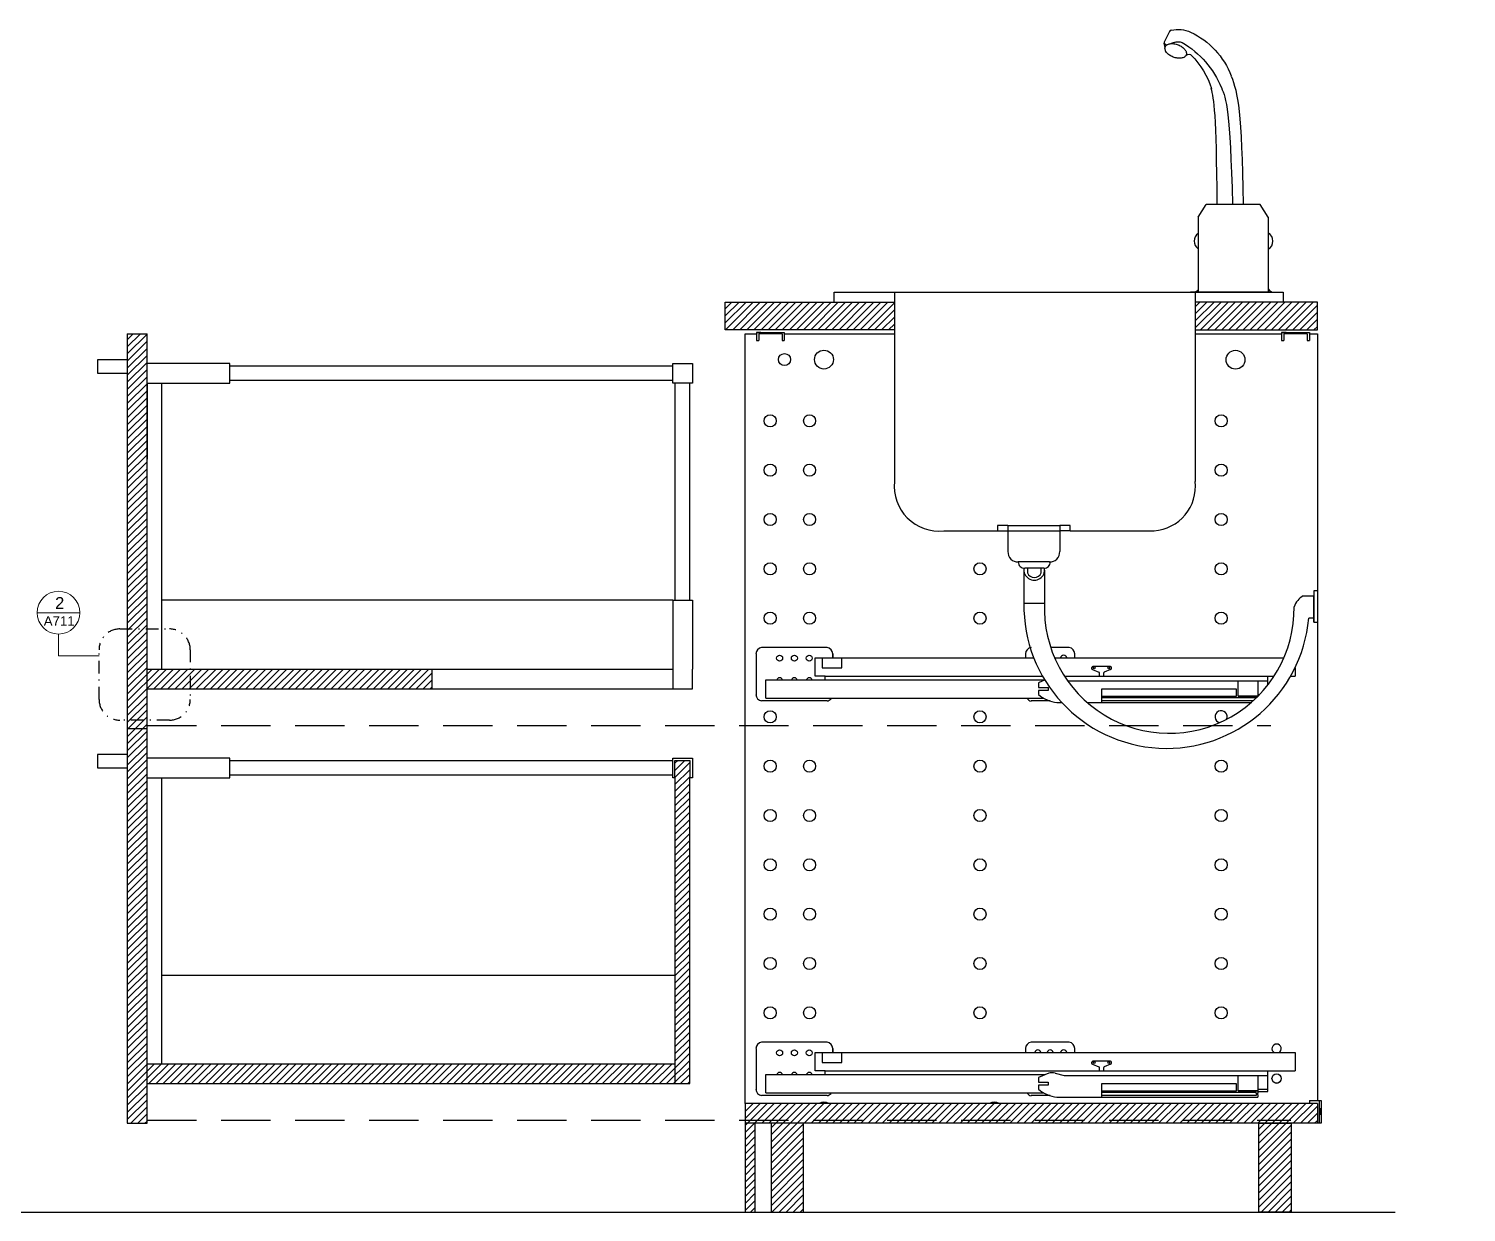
# Model space of a CAD drawing. Header units: millimetres. Extents: x -327 to 34504, y -289 to 580.
# Drawn here: x 938.1 to 1083.8, y 309.4 to 429.3 of the extents above; entities that cross this region are included whole.
import ezdxf
from ezdxf.enums import TextEntityAlignment as Align

# ---------------------------------------------------------------- set-up
doc = ezdxf.new("R2010")
doc.units = ezdxf.units.MM
doc.linetypes.add('TRATTEGGIATO', pattern=[0.75, 0.5, -0.25])
doc.linetypes.add('TRATTOPUNTO', pattern=[25.4, 12.7, -6.35, 0, -6.35])
doc.layers.add('A-ANNO-SYMB', color=3, linetype='Continuous', lineweight=15)
doc.layers.add('A-GLAZ-FULL', color=4, linetype='Continuous', lineweight=25)
for name, color, linetype in [('ARREDI SEZIONATI', 2, 'Continuous'), ('FINESTRE', 4, 'Continuous'), ('G-ANNO-LOGO', 3, 'Continuous'), ('linee sezionate', 4, 'Continuous'), ('prospetti', 2, 'Continuous'), ('simboli tratteggiati', 1, 'Continuous'), ('viti', 5, 'Continuous')]:
    doc.layers.add(name, color=color, linetype=linetype)
doc.styles.add('ARIAL', font='arial.ttf')
doc.styles.get("Standard").update_dxf_attribs({"font": 'arial.ttf'})

# ---------------------------------------------------------------- blocks, each defined once
blk = doc.blocks.new('DETAGLI')
at = {"layer": 'A-ANNO-SYMB', "linetype": 'Continuous'}
blk.add_line((486.66, 356.17), (504.76, 356.17), dxfattribs=at)
blk.add_circle((495.71, 356.17), 9.05, dxfattribs=at)
for tag, p in [('TAVOLA', (495.71, 362.76)), ('SEZIONE', (495.71, 354.67))]:
    blk.add_attdef(tag, text='', height=5, dxfattribs=at).set_placement(p, align=Align.TOP_CENTER)

msp = doc.modelspace()

# ---------------------------------------------------------------- hatches: boundary and pattern name
at = {"layer": 'G-ANNO-LOGO'}
h = msp.add_hatch(dxfattribs=at)
h.set_pattern_fill('ANSI31', color=256, scale=0.16)
h.paths.add_polyline_path([(1016.67, 318.43), (1013.38, 318.43), (1013.38, 309.41), (1016.67, 309.41)])
h.paths.add_polyline_path([(1011.74, 318.43), (1010.74, 318.43), (1010.74, 309.39), (1011.74, 309.39)])
h.paths.add_polyline_path([(1066.1, 318.42), (1062.82, 318.42), (1062.82, 309.41), (1066.1, 309.41)])
h.paths.add_polyline_path([(1068.74, 320.43), (1067.94, 320.43), (1010.74, 320.43), (1010.74, 318.43), (1011.74, 318.43), (1068.74, 318.43)])
h.paths.add_polyline_path([(1025.87, 401.63), (1019.76, 401.63), (1008.74, 401.63), (1008.74, 398.83), (1025.87, 398.83)])
h.paths.add_polyline_path([(1068.74, 401.63), (1060.49, 401.63), (1056.37, 401.63), (1056.37, 398.83), (1061, 398.83), (1068.74, 398.83)])
h.paths.add_polyline_path([(1184.9, 392.13), (1184.97, 392.29), (1184.97, 392.39), (1184.9, 392.39), (1184.9, 393.23), (1184.97, 393.39), (1184.97, 393.5), (1184.9, 393.5), (1184.9, 393.65), (1184.97, 393.65), (1184.97, 393.39), (1184.97, 393.08), (1184.91, 392.54), (1184.97, 392.54), (1184.97, 392.29), (1184.97, 391.97), (1184.91, 391.44), (1184.97, 391.44), (1184.97, 391.18), (1184.97, 390.87), (1184.9, 390.26), (1184.9, 391.02), (1184.97, 391.18), (1184.97, 391.29), (1184.9, 391.29)])
h.paths.add_polyline_path([(1185.2, 393.98), (1185.2, 395.38), (1186.6, 395.38), (1186.6, 393.98)])
h.paths.add_polyline_path([(1185.21, 355.38), (1186.61, 355.38), (1186.61, 353.98), (1185.21, 353.98)])
h.paths.add_polyline_path([(1242.7, 398.43), (1240.7, 398.43), (1240.7, 397.75), (1240.7, 393.89), (1240.7, 371.38), (1242.7, 371.38)])
h.paths.add_polyline_path([(1242.7, 371.38), (1240.7, 371.38), (1240.7, 360.07), (1242.7, 360.07)])
h.paths.add_polyline_path([(1242.7, 360.07), (1240.7, 360.07), (1240.7, 326.76), (1240.71, 326.76), (1240.71, 321.7), (1240.7, 318.43), (1242.7, 318.43)])
h.paths.add_polyline_path([(1239.06, 318.42), (1235.77, 318.42), (1235.77, 309.41), (1239.06, 309.41)])
h.paths.add_polyline_path([(1189.62, 318.43), (1186.34, 318.43), (1186.34, 309.41), (1189.62, 309.41)])
h.paths.add_polyline_path([(1240.7, 320.43), (1184.71, 320.43), (1184.7, 318.43), (1240.7, 318.43)])
h.paths.add_polyline_path([(1237.12, 324.68), (1188.3, 324.68), (1188.3, 322.68), (1237.12, 322.69)])
edge = h.paths.add_edge_path()
edge.add_line((1187.6, 326.93), (1187.2, 328.53))
edge.add_line((1187.2, 328.53), (1186.91, 330.67))
edge.add_line((1186.91, 330.67), (1185.01, 330.67))
edge.add_line((1185.01, 330.67), (1185.01, 322.67))
edge.add_line((1185.01, 322.67), (1185.21, 322.67))
edge.add_line((1185.21, 322.67), (1185.21, 325.43))
edge.add_arc((1185.53, 325.4), 0.318, 92.618, 174.2573, ccw=False)
edge.add_line((1185.51, 325.72), (1187.13, 325.72))
edge.add_arc((1186.94, 325.04), 0.701, 31.8058, 74.032, ccw=False)
edge.add_line((1187.54, 325.41), (1188, 324.67))
edge.add_line((1188, 324.67), (1188, 322.68))
edge.add_line((1188, 322.68), (1188.3, 322.68))
edge.add_line((1188.3, 322.68), (1188.3, 324.67))
edge.add_line((1188.3, 324.67), (1187.6, 326.93))
edge = h.paths.add_edge_path(flags=16)
edge.add_line((1186.94, 325.88), (1185.51, 325.88))
edge.add_arc((1185.53, 326.2), 0.318, 185.7427, 267.382, ccw=False)
edge.add_line((1185.21, 326.17), (1185.21, 329.87))
edge.add_arc((1185.85, 329.71), 0.658, 82.8301, 165.7375, ccw=False)
edge.add_arc((1185.97, 329.56), 0.81, 23.11, 92.9647, ccw=False)
edge.add_line((1186.72, 329.87), (1186.9, 328.53))
edge.add_line((1186.9, 328.53), (1187.24, 326.23))
edge.add_arc((1186.93, 326.2), 0.318, -87.382, 5.7427, ccw=False)
h = msp.add_hatch(dxfattribs=at)
h.set_pattern_fill('ANSI31', color=256, scale=0.16)
h.paths.add_polyline_path([(950.13, 398.43), (948.13, 398.43), (948.13, 378.43), (948.13, 358.43), (950.13, 358.43), (950.13, 378.43)])
h.paths.add_polyline_path([(979, 364.43), (950.13, 364.43), (950.13, 362.43), (979, 362.43)])
h.paths.add_polyline_path([(950.13, 358.43), (948.13, 358.43), (948.13, 338.43), (948.13, 318.43), (950.13, 318.43), (950.13, 338.43)])
h.paths.add_polyline_path([(1005.13, 353.43), (1005.13, 355.18), (1003.63, 355.18), (1003.63, 353.43), (1003.63, 322.43), (1005.13, 322.43)])
h.paths.add_polyline_path([(1003.63, 324.43), (950.13, 324.43), (950.13, 322.43), (1003.63, 322.43)])
h.paths.add_polyline_path([(874.67, 318.43), (871.38, 318.43), (871.38, 309.41), (874.67, 309.41)])

# ---------------------------------------------------------------- linework, layer by layer
for p, q in [((948.13, 358.43), (950.13, 358.43)), ((1067.49, 320.43), (1010.74, 320.43))]:
    msp.add_line(p, q)
for centre in [(1013.28, 369.61), (1017.28, 369.61), (1013.28, 359.61)]:
    msp.add_circle(centre, 0.614)
at = {"layer": 'A-ANNO-SYMB'}
for p, q in [((941.16, 367.98), (941.16, 365.78)), ((941.16, 365.78), (945.27, 365.78))]:
    msp.add_line(p, q, dxfattribs=at)
at = {"layer": 'A-GLAZ-FULL'}
msp.add_line((722.4, 309.39), (1076.63, 309.39), dxfattribs=at)
at = {"layer": 'ARREDI SEZIONATI'}
for p, q in [((1053.75, 429.06), (1053.21, 427.99)), ((1053.81, 429.16), (1053.75, 429.06)), ((1053.95, 429.2), (1053.81, 429.16)), ((1053.21, 427.99), (1053.22, 427.88)), ((1053.3, 427.44), (1053.22, 427.88)), ((1053.22, 427.88), (1053.29, 427.81)), ((1053.29, 427.81), (1053.45, 427.7)), ((1054.22, 427.94), (1053.91, 427.84)), ((1055.4, 426.6), (1055.51, 426.68)), ((1056.65, 410.23), (1057.46, 411.53)), ((1062.96, 411.53), (1057.46, 411.53)), ((1063.77, 410.23), (1062.96, 411.53)), ((1056.65, 410.23), (1056.65, 408.59)), ((1063.77, 410.23), (1063.77, 408.64)), ((1056.65, 408.59), (1056.66, 402.63)), ((1063.77, 408.64), (1063.77, 402.63)), ((1064.13, 402.63), (1055.9, 402.63)), ((1003.43, 371.43), (1003.43, 362.43)), ((1005.43, 371.43), (1005.43, 364.43)), ((979, 364.43), (1003.43, 364.43)), ((1005.43, 362.43), (1005.43, 364.43)), ((979, 362.43), (1005.43, 362.43))]:
    msp.add_line(p, q, dxfattribs=at)
for centre, radius, start, end in [((1057.23, 407.82), 0.966, 126.3747, 233.6743), ((1063.27, 407.82), 0.966, 300.9069, 59.0931), ((1051.63, 408.88), 7.83, 307.1776, 309.8896), ((1068.87, 408.88), 7.83, 229.3992, 232.8224)]:
    msp.add_arc(centre, radius, start, end, dxfattribs=at)
for points in [[(1053.95, 429.2), (1054.61, 429.34), (1055.28, 429.27), (1055.9, 429.01)], [(1055.9, 429.01), (1057.78, 428.1), (1059.26, 426.51), (1060.02, 424.56)], [(1053.3, 427.26), (1053.28, 427.36), (1053.3, 427.47), (1053.35, 427.56)], [(1053.3, 427.31), (1053.29, 427.35), (1053.29, 427.4), (1053.3, 427.44)], [(1053.4, 427.02), (1053.35, 427.1), (1053.31, 427.2), (1053.3, 427.31)], [(1053.35, 427.56), (1053.4, 427.64), (1053.48, 427.7), (1053.57, 427.74)], [(1053.66, 426.74), (1053.56, 426.82), (1053.48, 426.91), (1053.4, 427.02)], [(1053.57, 427.74), (1053.67, 427.79), (1053.79, 427.82), (1053.9, 427.83)], [(1053.9, 427.83), (1054.04, 427.84), (1054.18, 427.83), (1054.31, 427.8)], [(1054.22, 427.94), (1054.48, 428.06), (1054.79, 428.06), (1055.05, 427.94)], [(1054.31, 427.8), (1054.46, 427.77), (1054.6, 427.72), (1054.73, 427.66)], [(1054.73, 427.66), (1054.86, 427.6), (1054.99, 427.53), (1055.1, 427.44)], [(1055.05, 427.94), (1056.84, 426.88), (1058.23, 425.28), (1059.02, 423.36)], [(1055.1, 427.44), (1055.2, 427.36), (1055.29, 427.27), (1055.36, 427.16)], [(1055.36, 427.16), (1055.42, 427.08), (1055.45, 426.98), (1055.47, 426.88)], [(1055.47, 426.88), (1055.48, 426.79), (1055.46, 426.7), (1055.41, 426.62)], [(1054.03, 426.52), (1053.9, 426.58), (1053.77, 426.65), (1053.66, 426.74)], [(1054.45, 426.38), (1054.3, 426.41), (1054.16, 426.46), (1054.03, 426.52)], [(1054.86, 426.35), (1054.72, 426.34), (1054.58, 426.35), (1054.45, 426.38)], [(1055.2, 426.44), (1055.09, 426.39), (1054.98, 426.36), (1054.86, 426.35)], [(1055.41, 426.62), (1055.36, 426.54), (1055.28, 426.48), (1055.2, 426.44)], [(1055.5, 426.68), (1055.65, 426.79), (1055.86, 426.78), (1055.99, 426.64)], [(1055.99, 426.64), (1056.92, 425.7), (1057.62, 424.54), (1058.01, 423.27)], [(1060.02, 424.55), (1060.67, 422.82), (1061.08, 421.01), (1061.22, 411.53)], [(1057.94, 423.35), (1058.26, 422.14), (1058.47, 420.92), (1058.56, 411.53)], [(1059.02, 423.37), (1059.5, 422.26), (1059.88, 421.12), (1060.15, 411.53)]]:
    msp.add_open_spline(points, degree=3, dxfattribs=at)
at = {"layer": 'FINESTRE'}
for points in [[(1013.38, 318.43), (1013.38, 309.41), (1016.67, 309.41), (1016.67, 318.43)], [(1066.1, 318.42), (1066.1, 309.41), (1062.82, 309.41), (1062.82, 318.42)]]:
    msp.add_lwpolyline(points, close=True, dxfattribs=at)
at = {"layer": 'linee sezionate'}
for p, q in [((1019.76, 401.63), (1019.76, 402.63)), ((1019.76, 402.63), (1025.87, 402.63)), ((1025.87, 402.63), (1025.87, 383.45)), ((1056.37, 402.63), (1056.37, 383.45)), ((1056.37, 402.63), (1062, 402.63)), ((1062, 402.63), (1065.26, 402.63)), ((1065.26, 402.63), (1065.26, 401.63)), ((1008.74, 401.63), (1020.74, 401.63)), ((1008.74, 398.83), (1008.74, 401.63)), ((1019.76, 401.63), (1025.87, 401.63)), ((1061, 401.63), (1056.37, 401.63)), ((1068.74, 401.63), (1060.49, 401.63)), ((1068.74, 398.83), (1068.74, 401.63)), ((948.13, 398.43), (948.13, 378.43)), ((948.13, 398.43), (950.13, 398.43)), ((950.13, 378.43), (950.13, 398.43)), ((1025.87, 398.83), (1008.74, 398.83)), ((1056.37, 398.83), (1061, 398.83)), ((1060.39, 398.83), (1068.74, 398.83)), ((950.13, 393.43), (950.13, 385.73)), ((950.13, 378.73), (950.13, 393.13)), ((1036.33, 378.98), (1036.33, 378.45)), ((1037.38, 378.98), (1036.33, 378.98)), ((1037.38, 378.98), (1037.38, 376.35)), ((1043.68, 378.98), (1042.63, 378.98)), ((1042.63, 378.98), (1042.63, 376.35)), ((1043.68, 378.45), (1043.68, 378.98)), ((948.13, 378.43), (948.13, 358.43)), ((950.13, 358.43), (950.13, 378.43)), ((1030.87, 378.45), (1037.38, 378.45)), ((1036.33, 378.45), (1037.38, 378.45)), ((1043.68, 378.45), (1042.63, 378.45)), ((1043.68, 378.45), (1052.21, 378.45)), ((1041.58, 375.3), (1038.43, 375.3)), ((1039, 374.47), (1039, 371.14)), ((1041.02, 374.66), (1039.08, 374.66)), ((1040.05, 374.66), (1039.35, 374.66)), ((1039.35, 374.66), (1039.35, 374.19)), ((1040.75, 374.19), (1040.75, 374.66)), ((1041.09, 374.47), (1041.09, 371.14)), ((950.13, 358.73), (950.13, 373.13)), ((1067.31, 371.86), (1068.39, 371.86)), ((1068.74, 372.38), (1068.39, 372.38)), ((1068.39, 372.38), (1068.39, 369.2)), ((1068.39, 369.2), (1068.39, 371.86)), ((1039, 371.14), (1041.09, 371.14)), ((1068.39, 369.59), (1067.87, 369.59)), ((1068.39, 369.2), (1068.74, 369.2)), ((950.13, 364.43), (979, 364.43)), ((979, 364.43), (979, 362.43)), ((950.13, 362.43), (979, 362.43)), ((950.13, 362.43), (979, 362.43)), ((948.13, 358.43), (948.13, 338.43)), ((948.13, 358.43), (950.13, 358.43)), ((950.13, 338.43), (950.13, 358.43)), ((1003.63, 355.18), (1005.13, 355.18)), ((1003.63, 353.43), (1003.63, 355.18)), ((1005.13, 355.18), (1005.13, 353.43)), ((950.13, 338.73), (950.13, 353.13)), ((1003.63, 353.43), (1003.63, 322.43)), ((1005.13, 322.43), (1005.13, 353.43)), ((948.13, 338.43), (948.13, 318.43)), ((950.13, 318.43), (950.13, 338.43)), ((950.13, 318.73), (950.13, 333.13)), ((950.13, 324.43), (1003.63, 324.43)), ((950.13, 322.43), (1005.13, 322.43)), ((1010.74, 320.43), (1010.74, 318.43)), ((1067.94, 320.43), (1010.74, 320.43)), ((1068.74, 320.43), (1067.94, 320.43)), ((1068.74, 320.43), (1068.74, 318.43)), ((948.13, 318.43), (950.13, 318.43)), ((1068.74, 318.43), (1010.74, 318.43)), ((1010.74, 318.43), (1010.74, 309.39)), ((1011.74, 318.43), (1011.74, 309.39))]:
    msp.add_line(p, q, dxfattribs=at)
for centre, radius, start, end in [((1030.41, 382.99), 4.56, 174.2115, 275.7885), ((1051.84, 382.99), 4.55, 274.6026, 5.8703), ((1038.39, 376.31), 1.01, 177.5292, 272.4708), ((1041.62, 376.31), 1.01, 267.5292, 2.4708), ((1039.05, 375.28), 0.621, 177.5292, 272.4708), ((1040.05, 374.5), 1.05, 171.1896, 8.8104), ((1041.05, 375.28), 0.621, 267.5292, 2.4708), ((1040.05, 374.5), 0.762, 203.2799, 336.7201), ((1068.31, 370.07), 2.05, 119.0763, 160.2674), ((1053.46, 370.87), 14.46, 178.9065, 354.9411), ((1053.73, 370.59), 12.65, 177.4861, 0.8024)]:
    msp.add_arc(centre, radius, start, end, dxfattribs=at)
at = {"layer": 'prospetti'}
for p, q in [((1025.87, 402.63), (1056.37, 402.63)), ((1010.74, 398.43), (1011.89, 398.43)), ((1010.74, 320.43), (1010.74, 398.43)), ((1014.72, 398.43), (1025.87, 398.43)), ((1056.37, 398.43), (1061, 398.43)), ((1056.37, 398.43), (1065.12, 398.43)), ((1067.95, 398.43), (1068.74, 398.43)), ((1068.74, 398.43), (1068.74, 390.73)), ((948.13, 395.8), (945.11, 395.8)), ((945.11, 395.8), (945.11, 394.45)), ((958.52, 395.43), (950.13, 395.43)), ((958.52, 393.43), (958.52, 395.43)), ((958.52, 395.18), (1003.43, 395.18)), ((1003.43, 395.43), (1005.43, 395.43)), ((1003.43, 393.43), (1003.43, 395.43)), ((1005.43, 395.43), (1005.43, 393.43)), ((1005.43, 395.43), (1005.43, 393.43)), ((945.11, 394.45), (948.13, 394.45)), ((950.13, 393.43), (958.52, 393.43)), ((951.63, 364.43), (951.63, 393.43)), ((1003.43, 393.68), (958.52, 393.68)), ((1005.43, 393.43), (1003.43, 393.43)), ((1005.13, 393.43), (1003.63, 393.43)), ((1003.63, 393.43), (1003.63, 371.43)), ((1005.13, 371.43), (1005.13, 393.43)), ((1068.74, 390.73), (1068.74, 320.73)), ((1037.38, 378.98), (1042.63, 378.98)), ((1037.38, 378.45), (1042.63, 378.45)), ((1003.43, 371.43), (951.63, 371.43)), ((1003.43, 371.43), (1005.43, 371.43)), ((948.13, 355.8), (945.11, 355.8)), ((945.11, 355.8), (945.11, 354.45)), ((945.11, 354.45), (948.13, 354.45)), ((958.52, 355.43), (950.13, 355.43)), ((958.52, 353.43), (958.52, 355.43)), ((958.52, 355.18), (1003.43, 355.18)), ((1003.43, 355.43), (1005.43, 355.43)), ((1003.43, 353.43), (1003.43, 355.43)), ((1005.43, 355.43), (1005.43, 353.43)), ((1005.43, 355.43), (1005.43, 353.43)), ((950.13, 353.43), (958.52, 353.43)), ((951.63, 324.43), (951.63, 353.43)), ((1003.43, 353.68), (958.52, 353.68)), ((1003.63, 353.43), (1003.43, 353.43)), ((1005.43, 353.43), (1005.13, 353.43)), ((951.63, 333.43), (1003.63, 333.43))]:
    msp.add_line(p, q, dxfattribs=at)
for centre, radius in [((1014.74, 395.81), 0.614), ((1014.74, 395.81), 0.614), ((1018.74, 395.81), 0.955), ((1018.74, 395.81), 0.955), ((1060.45, 395.8), 0.955), ((1013.28, 389.61), 0.614), ((1017.28, 389.61), 0.614), ((1058.99, 389.61), 0.614), ((1013.28, 384.61), 0.614), ((1017.28, 384.61), 0.614), ((1058.99, 384.61), 0.614), ((1013.28, 379.61), 0.614), ((1013.28, 379.61), 0.614), ((1017.28, 379.61), 0.614), ((1017.28, 379.61), 0.614), ((1058.99, 379.61), 0.614), ((1013.28, 374.61), 0.614), ((1013.28, 374.61), 0.614), ((1017.28, 374.61), 0.614), ((1017.28, 374.61), 0.614), ((1034.55, 374.61), 0.614), ((1058.99, 374.61), 0.614), ((1013.28, 369.61), 0.614), ((1017.28, 369.61), 0.614), ((1034.55, 369.61), 0.614), ((1058.99, 369.61), 0.614), ((1013.28, 359.61), 0.614), ((1034.55, 359.61), 0.614), ((1013.28, 354.61), 0.614), ((1013.28, 354.61), 0.614), ((1017.28, 354.61), 0.614), ((1017.28, 354.61), 0.614), ((1034.55, 354.61), 0.614), ((1058.99, 354.61), 0.614), ((1013.28, 349.61), 0.614), ((1013.28, 349.61), 0.614), ((1013.28, 349.61), 0.614), ((1017.28, 349.61), 0.614), ((1017.28, 349.61), 0.614), ((1017.28, 349.61), 0.614), ((1034.55, 349.61), 0.614), ((1034.55, 349.61), 0.614), ((1034.55, 349.61), 0.614), ((1058.99, 349.61), 0.614), ((1058.99, 349.61), 0.614), ((1058.99, 349.61), 0.614), ((1013.28, 344.61), 0.614), ((1013.28, 344.61), 0.614), ((1013.28, 344.61), 0.614), ((1017.28, 344.61), 0.614), ((1017.28, 344.61), 0.614), ((1017.28, 344.61), 0.614), ((1034.55, 344.61), 0.614), ((1034.55, 344.61), 0.614), ((1034.55, 344.61), 0.614), ((1058.99, 344.61), 0.614), ((1058.99, 344.61), 0.614), ((1058.99, 344.61), 0.614), ((1013.28, 339.61), 0.614), ((1013.28, 339.61), 0.614), ((1017.28, 339.61), 0.614), ((1017.28, 339.61), 0.614), ((1034.55, 339.61), 0.614), ((1058.99, 339.61), 0.614), ((1013.28, 334.61), 0.614), ((1013.28, 334.61), 0.614), ((1017.28, 334.61), 0.614), ((1017.28, 334.61), 0.614), ((1034.55, 334.61), 0.614), ((1058.99, 334.61), 0.614), ((1013.28, 329.61), 0.614), ((1013.28, 329.61), 0.614), ((1017.28, 329.61), 0.614), ((1017.28, 329.61), 0.614), ((1034.55, 329.61), 0.614), ((1058.99, 329.61), 0.614), ((1064.61, 322.95), 0.469)]:
    msp.add_circle(centre, radius, dxfattribs=at)
for centre, radius, start, end in [((1058.99, 359.61), 0.614, 335.0061, 256.1976), ((1064.61, 325.97), 0.469, 301.4191, 238.5809), ((1064.61, 322.95), 0.469, 195.4149, 344.5851), ((1018.74, 319.61), 0.955, 58.8319, 121.1681), ((1036.01, 319.61), 0.955, 58.8319, 121.1681)]:
    msp.add_arc(centre, radius, start, end, dxfattribs=at)
at = {"layer": 'simboli tratteggiati', "linetype": 'TRATTEGGIATO', "ltscale": 10}
for p, q in [((950.13, 358.73), (1064.04, 358.73)), ((950.13, 318.73), (1066.04, 318.73))]:
    msp.add_line(p, q, dxfattribs=at)
at = {"layer": 'simboli tratteggiati', "linetype": 'TRATTOPUNTO', "ltscale": 0.1}
msp.add_lwpolyline([(952.41, 359.27), (947.37, 359.27, -0.414214), (945.27, 361.37), (945.27, 366.41, -0.414214), (947.37, 368.51), (952.41, 368.51, -0.414214), (954.51, 366.41), (954.51, 361.37, -0.414214)], format="xyb", close=True, dxfattribs=at)
at = {"layer": 'viti'}
for p, q in [((1011.89, 398.56), (1014.72, 398.57)), ((1012.34, 398.56), (1011.89, 398.56)), ((1011.89, 398.56), (1011.89, 397.75)), ((1012.34, 398.56), (1011.89, 398.56)), ((1011.89, 398.56), (1011.89, 397.75)), ((1011.89, 397.75), (1012.12, 397.75)), ((1014.49, 398.43), (1012.12, 398.43)), ((1012.12, 398.43), (1012.12, 397.75)), ((1014.27, 398.57), (1014.72, 398.57)), ((1014.27, 398.57), (1014.72, 398.57)), ((1014.49, 398.43), (1014.49, 397.75)), ((1014.49, 397.75), (1014.72, 397.75)), ((1014.72, 398.56), (1014.72, 397.75)), ((1014.72, 398.56), (1014.72, 397.8)), ((1014.72, 398.56), (1014.72, 397.75)), ((1065.12, 398.56), (1067.95, 398.57)), ((1065.57, 398.56), (1065.12, 398.56)), ((1065.12, 398.56), (1065.12, 397.75)), ((1065.12, 397.75), (1065.35, 397.75)), ((1067.72, 398.43), (1065.35, 398.43)), ((1065.35, 398.43), (1065.35, 397.75)), ((1067.5, 398.57), (1067.95, 398.57)), ((1067.72, 398.43), (1067.72, 397.75)), ((1067.72, 397.75), (1067.95, 397.75)), ((1067.95, 398.56), (1067.95, 397.8)), ((1067.95, 398.56), (1067.95, 397.75)), ((1011.85, 365.98), (1011.85, 361.85)), ((1019.06, 366.63), (1012.42, 366.63)), ((1019.06, 366.63), (1012.42, 366.63)), ((1019.63, 365.57), (1019.63, 365.98)), ((1019.63, 365.98), (1019.63, 365.57)), ((1039.16, 365.98), (1039.16, 365.57)), ((1043.59, 366.63), (1041.72, 366.63)), ((1044.16, 365.57), (1044.16, 365.98)), ((1017.85, 363.72), (1017.85, 365.57)), ((1017.85, 365.57), (1040, 365.57)), ((1018.54, 365.57), (1018.54, 364.57)), ((1018.54, 364.57), (1020.54, 364.57)), ((1020.54, 364.57), (1020.54, 365.57)), ((1042.12, 365.57), (1065.35, 365.57)), ((1045.87, 364.53), (1045.87, 364.61)), ((1045.96, 364.39), (1046.59, 364.14)), ((1047.77, 364.72), (1045.97, 364.72)), ((1047.78, 364.39), (1047.15, 364.14)), ((1047.87, 364.53), (1047.87, 364.61)), ((1066.48, 364.57), (1066.48, 363.72)), ((1012.84, 361.49), (1012.84, 363.34)), ((1012.84, 363.34), (1041.15, 363.34)), ((1018.85, 363.72), (1017.85, 363.72)), ((1018.85, 363.32), (1018.85, 363.72)), ((1018.85, 363.72), (1040.89, 363.72)), ((1041.15, 363.34), (1040.47, 363.06)), ((1040.47, 363.06), (1040.47, 362.58)), ((1043.11, 363.72), (1064.36, 363.72)), ((1043.42, 363.26), (1063.71, 363.26)), ((1046.67, 363.72), (1046.67, 364.04)), ((1047.07, 364.04), (1047.07, 363.72)), ((1060.71, 361.69), (1060.71, 363.26)), ((1062.71, 363.26), (1062.71, 361.67)), ((1063.71, 362.81), (1063.71, 363.72)), ((1066.04, 363.72), (1066.48, 363.72)), ((1012.84, 361.49), (1041.01, 361.49)), ((1040.47, 362.58), (1041.47, 362.58)), ((1041.47, 362.26), (1040.47, 362.26)), ((1040.47, 362.26), (1040.47, 361.86)), ((1041.47, 362.58), (1041.47, 362.26)), ((1046.87, 362.41), (1046.87, 361.69)), ((1060.54, 362.41), (1046.87, 362.41)), ((1046.87, 361.69), (1046.87, 361.07)), ((1046.87, 361.69), (1060.54, 361.69)), ((1062.54, 361.52), (1046.87, 361.52)), ((1060.54, 361.69), (1060.54, 362.41)), ((1062.71, 361.69), (1060.71, 361.69)), ((1060.71, 361.69), (1062.71, 361.69)), ((1062.54, 361.51), (1062.54, 361.52)), ((1062.85, 361.82), (1062.71, 361.82)), ((1019.06, 361.21), (1012.42, 361.21)), ((1041.66, 361.21), (1039.73, 361.21)), ((1042.35, 361.07), (1042.83, 361.07)), ((1045.4, 361.07), (1062.07, 361.07)), ((1062.26, 361.24), (1046.87, 361.24)), ((1019.06, 326.63), (1012.42, 326.63)), ((1019.06, 326.63), (1012.42, 326.63)), ((1043.59, 326.63), (1039.73, 326.63)), ((1011.85, 325.98), (1011.85, 321.85)), ((1017.85, 323.72), (1017.85, 325.57)), ((1017.85, 325.57), (1066.48, 325.57)), ((1018.54, 325.57), (1018.54, 324.57)), ((1019.63, 325.57), (1019.63, 325.98)), ((1019.63, 325.98), (1019.63, 325.57)), ((1020.54, 324.57), (1020.54, 325.57)), ((1039.16, 325.98), (1039.16, 325.57)), ((1044.16, 325.57), (1044.16, 325.98)), ((1066.48, 325.57), (1066.48, 323.72)), ((1018.85, 323.72), (1017.85, 323.72)), ((1018.54, 324.57), (1020.54, 324.57)), ((1018.85, 323.32), (1018.85, 323.72)), ((1018.85, 323.72), (1066.48, 323.72)), ((1041.51, 323.49), (1040.47, 323.06)), ((1042.17, 323.49), (1043.09, 323.26)), ((1045.87, 324.53), (1045.87, 324.61)), ((1045.96, 324.39), (1046.59, 324.14)), ((1047.77, 324.72), (1045.97, 324.72)), ((1046.67, 323.72), (1046.67, 324.04)), ((1047.07, 324.04), (1047.07, 323.72)), ((1047.78, 324.39), (1047.15, 324.14)), ((1047.87, 324.53), (1047.87, 324.61)), ((1063.71, 321.62), (1063.71, 323.72)), ((1012.84, 321.49), (1012.84, 323.34)), ((1012.84, 323.34), (1041.15, 323.34)), ((1040.47, 323.06), (1040.47, 322.58)), ((1040.47, 322.58), (1041.47, 322.58)), ((1041.47, 322.26), (1040.47, 322.26)), ((1040.47, 322.26), (1040.47, 321.86)), ((1041.47, 322.58), (1041.47, 322.26)), ((1043.09, 323.26), (1063.71, 323.26)), ((1046.87, 322.41), (1046.87, 321.69)), ((1060.54, 322.41), (1046.87, 322.41)), ((1060.54, 321.69), (1060.54, 322.41)), ((1060.71, 321.69), (1060.71, 323.26)), ((1062.71, 323.26), (1062.71, 321.42)), ((1019.06, 321.21), (1012.42, 321.21)), ((1012.84, 321.49), (1041.01, 321.49)), ((1041.66, 321.21), (1039.73, 321.21)), ((1042.35, 321.07), (1062.71, 321.07)), ((1046.87, 321.69), (1046.87, 321.07)), ((1046.87, 321.69), (1060.54, 321.69)), ((1062.54, 321.52), (1046.87, 321.52)), ((1062.54, 321.24), (1046.87, 321.24)), ((1062.71, 321.69), (1060.71, 321.69)), ((1060.71, 321.69), (1062.71, 321.69)), ((1062.54, 321.42), (1062.54, 321.52)), ((1062.71, 321.42), (1062.54, 321.42)), ((1062.54, 321.34), (1062.54, 321.24)), ((1062.71, 321.34), (1062.54, 321.34)), ((1063.71, 321.82), (1062.71, 321.82)), ((1062.71, 321.62), (1063.71, 321.62)), ((1062.71, 321.34), (1062.71, 321.07)), ((1067.94, 320.73), (1068.94, 320.73)), ((1067.94, 320.73), (1067.94, 320.43)), ((1068.94, 320.73), (1068.94, 318.43)), ((1068.94, 320.73), (1069.14, 320.73)), ((1069.14, 320.73), (1069.14, 318.43)), ((1069.06, 319.86), (1068.94, 319.86)), ((1069.06, 319.29), (1068.94, 319.29)), ((1069.06, 319.29), (1069.06, 319.86)), ((1068.94, 318.43), (1068.74, 318.43)), ((1069.14, 318.43), (1068.94, 318.43)), ((1069.14, 318.43), (1069.14, 318.43))]:
    msp.add_line(p, q, dxfattribs=at)
for centre, radius in [((1014.24, 365.55), 0.308), ((1015.74, 365.55), 0.308), ((1017.24, 365.55), 0.308), ((1046.13, 364.57), 0.0864), ((1047.6, 364.57), 0.0864), ((1014.24, 325.55), 0.308), ((1015.74, 325.55), 0.308), ((1017.24, 325.55), 0.308), ((1046.13, 324.57), 0.0864), ((1047.6, 324.57), 0.0864)]:
    msp.add_circle(centre, radius, dxfattribs=at)
for centre, radius, start, end in [((1012.53, 365.95), 0.69, 99.8541, 177.0588), ((1018.94, 365.95), 0.69, 2.9412, 80.1459), ((1039.85, 365.95), 0.69, 99.8541, 177.0588), ((1043.03, 365.53), 0.308, 7.6624, 172.3376), ((1043.47, 365.95), 0.69, 2.9412, 80.1459), ((1046, 364.59), 0.133, 103.0025, 171.0095), ((1046.01, 364.53), 0.145, 179.5495, 248.9349), ((1047.74, 364.59), 0.133, 8.9905, 76.9975), ((1047.72, 364.53), 0.145, 291.0651, 0.4505), ((1014.24, 363.25), 0.308, 17.0805, 162.9195), ((1015.74, 363.25), 0.308, 17.0805, 162.9195), ((1017.24, 363.25), 0.308, 17.0805, 162.9195), ((1046.55, 364.03), 0.12, 354.9325, 77.4453), ((1047.19, 364.03), 0.12, 102.5547, 185.0675), ((1012.53, 361.89), 0.69, 182.9412, 260.1459), ((1018.94, 361.89), 0.69, 279.8541, 318.4564), ((1039.79, 361.71), 0.505, 206.1394, 263.7322), ((1042.67, 364.46), 3.41, 229.8322, 264.7149), ((1012.53, 325.95), 0.69, 99.8541, 177.0588), ((1012.53, 325.95), 0.69, 99.8541, 177.0588), ((1018.94, 325.95), 0.69, 2.9412, 80.1459), ((1018.94, 325.95), 0.69, 2.9412, 80.1459), ((1039.85, 325.95), 0.69, 99.8541, 177.0588), ((1043.47, 325.95), 0.69, 2.9412, 80.1459), ((1040.41, 325.53), 0.308, 7.6624, 172.3376), ((1041.65, 325.53), 0.308, 7.6624, 172.3376), ((1043.03, 325.53), 0.308, 7.6624, 172.3376), ((1014.24, 323.25), 0.308, 17.0805, 162.9195), ((1015.74, 323.25), 0.308, 17.0805, 162.9195), ((1017.24, 323.25), 0.308, 17.0805, 162.9195), ((1041.84, 321.77), 1.75, 79.1791, 100.7634), ((1046, 324.59), 0.133, 103.0025, 171.0095), ((1046.01, 324.53), 0.145, 179.5495, 248.9349), ((1046.55, 324.03), 0.12, 354.9325, 77.4453), ((1047.19, 324.03), 0.12, 102.5547, 185.0675), ((1047.74, 324.59), 0.133, 8.9905, 76.9975), ((1047.72, 324.53), 0.145, 291.0651, 0.4505), ((1012.53, 321.89), 0.69, 182.9412, 260.1459), ((1018.94, 321.89), 0.69, 279.8541, 318.4564), ((1039.79, 321.71), 0.505, 206.1394, 263.7322), ((1042.67, 324.46), 3.41, 229.8322, 264.7149)]:
    msp.add_arc(centre, radius, start, end, dxfattribs=at)

# ---------------------------------------------------------------- block references
at = {"layer": 'A-ANNO-SYMB'}
ref = msp.add_blockref('DETAGLI', (1060.13, 284.68), dxfattribs=dict(at, xscale=-0.24, yscale=0.24, zscale=0.24))
ref.add_attrib('SEZIONE', 'A711', dxfattribs={"linetype": 'Continuous', "height": 0.96, "style": 'ARIAL'}).set_placement((941.23, 369.8), align=Align.TOP_CENTER)
ref.add_attrib('TAVOLA', '2', dxfattribs={"linetype": 'Continuous', "height": 1.2, "style": 'ARIAL'}).set_placement((941.28, 371.74), align=Align.TOP_CENTER)

doc.saveas('drawing.dxf')
